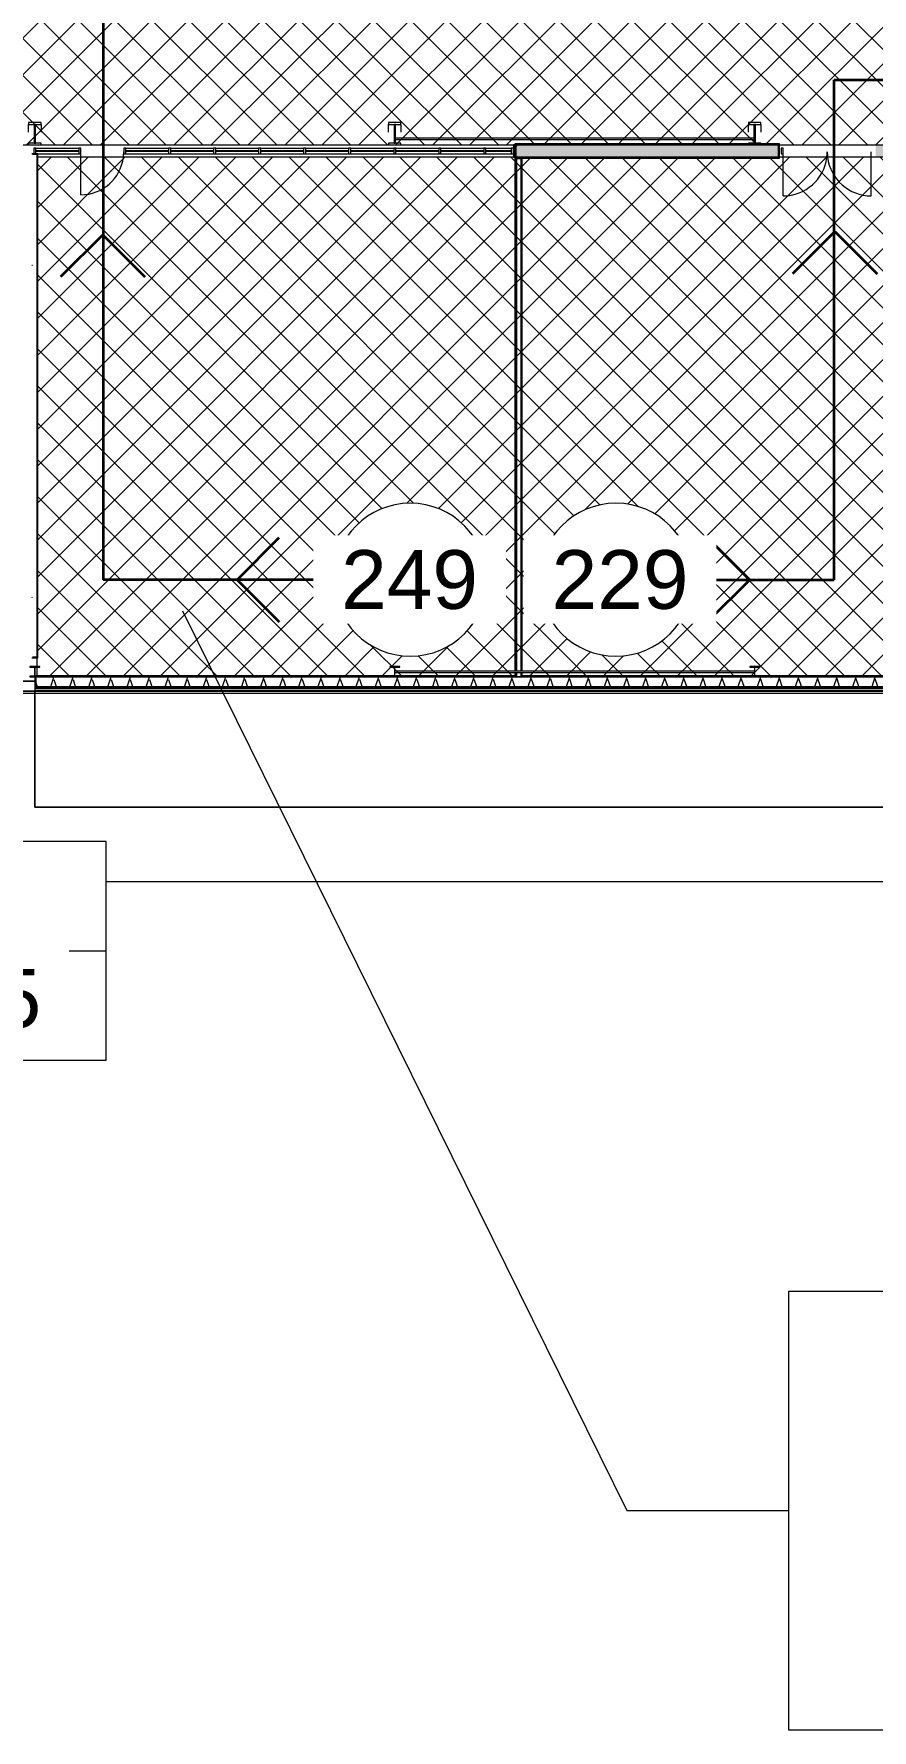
# Model space of a CAD drawing. Header units: inches. Extents: x -1442 to 61540, y -36095 to 93.
# Drawn here: x 58492 to 59166, y -23634 to -22270 of the extents above; entities that cross this region are included whole.
import ezdxf

# ---------------------------------------------------------------- set-up
doc = ezdxf.new("R2010")
doc.units = ezdxf.units.IN
doc.header["$MEASUREMENT"] = 0
for name, color, linetype, lineweight in [('A-DETL', 90, 'Continuous', 9), ('A-DETL-GENF', 92, 'Continuous', 9), ('A-DETL-THIN', 151, 'Continuous', 9), ('A-DETL-WIDE', 214, 'Continuous', 15), ('A-DOOR', 31, 'Continuous', 9), ('A-FLOR', 192, 'Continuous', 9), ('A-GLAZ-CURT', 52, 'Continuous', 9), ('A-GLAZ-CWMG', 51, 'Continuous', 9), ('A-WALL', 113, 'Continuous', 9), ('A-WALL-PATT', 111, 'Continuous', 15), ('C-TOPO', 7, 'Continuous', 9), ('G-ANNO-TEXT', 231, 'Continuous', 9), ('I-WALL', 2, 'Continuous', 9), ('L-SITE-WALL', 31, 'Continuous', 9), ('S-BEAM', 12, 'Continuous', 9), ('S-COLS', 52, 'Continuous', 9)]:
    doc.layers.add(name, color=color, linetype=linetype, lineweight=lineweight)
doc.styles.add('Arial_1', font='arial.ttf', dxfattribs={"height": 47.209581})
pattern_1 = [(161.57, (34250.711, 1.92), (-15.3613961, -0.00164304), [0, -109.286, 12.134, 0]), (18.43, (34246.871, 1.92), (-15.3613961, 0.00164304), [0, -109.286, 12.134, 0]), (108.43, (34250.711, 1.92), (7.6769067, -38.40367936), [36.422, -84.998]), (71.57, (34246.871, 1.92), (7.6769067, 38.40367936), [36.422, -84.998])]
pattern_2 = [(0, (34248.79, 0), (122.88, 30.72), [5.069, -87.091, 5.069, -87.091, -491.52]), (0, (34248.79, 0), (122.88, 30.72), [-184.32, 5.069, -179.251, 5.069, -87.091, -215.04]), (0, (34248.79, 0), (122.88, 30.72), [-460.8, 5.069, -56.371, 5.069, -148.531]), (120, (34294.87, 15.36), (-88.0443, 91.057202), [5.069, -87.091, 5.069, -87.091, -491.52]), (120, (34294.87, 15.36), (-88.0443, 91.057202), [-184.32, 5.069, -179.251, 5.069, -87.091, -215.04]), (120, (34294.87, 15.36), (-88.0443, 91.057202), [-460.8, 5.069, -56.371, 5.069, -148.531]), (240, (34310.23, 76.8), (-34.8357, -121.777202), [5.069, -87.091, 5.069, -87.091, -491.52]), (240, (34310.23, 76.8), (-34.8357, -121.777202), [-184.32, 5.069, -179.251, 5.069, -87.091, -215.04]), (240, (34310.23, 76.8), (-34.8357, -121.777202), [-460.8, 5.069, -56.371, 5.069, -148.531])]
pattern_3 = [(45, (34248.79, 0), (-14.849242, 14.849242), []), (135, (34248.79, 0), (-14.849242, -14.849242), [])]

# ---------------------------------------------------------------- blocks, each defined once
blk = doc.blocks.new('Struct_Xcel_Sports Complex_rvt-2-Life Safety Plan')
at = {"layer": 'A-FLOR', "color": 7}
blk.add_line((24244, -22790.8), (24137.7, -22790.8), dxfattribs=at)
at = {"layer": 'L-SITE-WALL', "color": 7}
for p, q in [((24137.7, -22790.8), (24244, -22790.8)), ((25110.3, -22798.8), (23375.3, -22798.8))]:
    blk.add_line(p, q, dxfattribs=at)
blk = doc.blocks.new('W-Wide Flange-Column - B2_E-V10-Life Safety Plan')
at = {"layer": 'S-COLS', "lineweight": 13}
for p, q in [((-1.7, 4.1), (-4, 4.1)), ((-4, 4.1), (-4, 3.7)), ((-4, 3.7), (-1.7, 3.7)), ((4, 4.1), (-1.7, 4.1)), ((-1.7, 3.7), (-0.8, 3.7)), ((-0.1, 3), (-0.1, -3)), ((0.1, -3), (0.1, 3)), ((0.8, 3.7), (4, 3.7)), ((4, 3.7), (4, 4.1)), ((-1.7, -3.7), (-4, -3.7)), ((-4, -3.7), (-4, -4.1)), ((-4, -4.1), (-1.7, -4.1)), ((-0.8, -3.7), (-1.7, -3.7)), ((-1.7, -4.1), (4, -4.1)), ((4, -3.7), (0.8, -3.7)), ((4, -4.1), (4, -3.7))]:
    blk.add_line(p, q, dxfattribs=at)
for centre, start, end in [((-0.8, 3), 0, 90), ((0.8, 3), 90, 180), ((-0.8, -3), 270, 0), ((0.8, -3), 180, 270)]:
    blk.add_arc(centre, 0.691, start, end, dxfattribs=at)
blk = doc.blocks.new('W-Wide Flange-Column - B2_E-V11-Life Safety Plan')
at = {"layer": 'S-COLS', "lineweight": 13}
for p, q in [((4, 4.1), (-4, 4.1)), ((-4, 4.1), (-4, 3.7)), ((-4, 3.7), (-0.8, 3.7)), ((-0.1, 3), (-0.1, 0.3)), ((-0.1, 0.1), (-0.1, -3)), ((0.1, 0.7), (0.1, 3)), ((0.8, 3.7), (4, 3.7)), ((4, 3.7), (4, 4.1)), ((-0.8, -3.7), (-4, -3.7)), ((-4, -3.7), (-4, -4.1)), ((-4, -4.1), (4, -4.1)), ((0.1, -3), (0.1, -0.3)), ((4, -3.7), (0.8, -3.7)), ((4, -4.1), (4, -3.7))]:
    blk.add_line(p, q, dxfattribs=at)
for centre, start, end in [((-0.8, 3), 0, 90), ((0.8, 3), 90, 180), ((-0.8, -3), 270, 0), ((0.8, -3), 180, 270)]:
    blk.add_arc(centre, 0.691, start, end, dxfattribs=at)
blk = doc.blocks.new('W-Wide Flange-Column - B2_E-V16-Life Safety Plan')
at = {"layer": 'S-COLS', "lineweight": 13}
for p, q in [((4, 4.1), (-4, 4.1)), ((-4, 4.1), (-4, 3.7)), ((-4, 3.7), (-0.8, 3.7)), ((-0.1, 3), (-0.1, 0.7)), ((0.1, 0.3), (0.1, 3)), ((0.1, -3), (0.1, 0.1)), ((0.8, 3.7), (4, 3.7)), ((4, 3.7), (4, 4.1)), ((-0.8, -3.7), (-4, -3.7)), ((-4, -3.7), (-4, -4.1)), ((-4, -4.1), (4, -4.1)), ((-0.1, -0.2), (-0.1, -3)), ((4, -3.7), (0.8, -3.7)), ((4, -4.1), (4, -3.7))]:
    blk.add_line(p, q, dxfattribs=at)
for centre, start, end in [((-0.8, 3), 0, 90), ((0.8, 3), 90, 180), ((-0.8, -3), 270, 0), ((0.8, -3), 180, 270)]:
    blk.add_arc(centre, 0.691, start, end, dxfattribs=at)
blk = doc.blocks.new('columns and girder2 - one-V23-Life Safety Plan')
at = {"layer": 'S-BEAM', "lineweight": 13}
for p, q in [((-5, -1.2), (-5, -2)), ((-5, -2), (5, -2)), ((0.6, -2), (-0.6, -2)), ((-0.6, -2), (-0.6, -17)), ((0.6, -4.8), (0.6, -2)), ((0.6, -17), (0.6, -5.7)), ((5, -2), (5, -1.2)), ((5, -17), (-5, -17)), ((-5, -17), (-5, -18.5)), ((-5, -18.5), (5, -18.5)), ((-0.6, -17), (0.6, -17)), ((5, -18.5), (5, -17)), ((5, -1204.9), (-5, -1204.9)), ((-5, -1204.9), (-5, -1206.4)), ((-5, -1206.4), (5, -1206.4)), ((0.6, -1206.4), (-0.6, -1206.4)), ((-0.6, -1206.4), (-0.6, -1224.3)), ((0.6, -1215.2), (0.6, -1206.4)), ((5, -1206.4), (5, -1204.9)), ((5, -1224.3), (-5, -1224.3)), ((-5, -1224.3), (-5, -1225)), ((-0.6, -1224.3), (0.6, -1224.3)), ((0.6, -1224.3), (0.6, -1216.2)), ((5, -1225), (5, -1224.3))]:
    blk.add_line(p, q, dxfattribs=at)
at = {"layer": 'S-BEAM'}
for p, q in [((-5, -17), (-5, -10.7)), ((5, -10.7), (5, -17)), ((-5, -1212), (-5, -1206.4)), ((5, -1206.4), (5, -1212))]:
    blk.add_line(p, q, dxfattribs=at)
blk = doc.blocks.new('columns and girder2 - one-V24-Life Safety Plan')
at = {"layer": 'S-BEAM', "lineweight": 13}
for p, q in [((5, -0.5), (-5, -0.5)), ((-5, -0.5), (-5, -2)), ((-5, -2), (5, -2)), ((0.6, -2), (-0.6, -2)), ((-0.6, -2), (-0.6, -4.7)), ((-0.6, -5.7), (-0.6, -17)), ((0.6, -17), (0.6, -2)), ((5, -2), (5, -0.5)), ((5, -17), (-5, -17)), ((-5, -17), (-5, -18.5)), ((-5, -18.5), (5, -18.5)), ((-0.6, -17), (0.6, -17)), ((5, -18.5), (5, -17)), ((5, -1204.9), (-5, -1204.9)), ((-5, -1204.9), (-5, -1206.4)), ((-5, -1206.4), (5, -1206.4)), ((0.6, -1206.4), (-0.6, -1206.4)), ((-0.6, -1206.4), (-0.6, -1215.2)), ((0.6, -1224.3), (0.6, -1206.4)), ((5, -1206.4), (5, -1204.9)), ((5, -1224.3), (-5, -1224.3)), ((-5, -1224.3), (-5, -1225)), ((-0.6, -1216.2), (-0.6, -1224.3)), ((-0.6, -1224.3), (0.6, -1224.3)), ((5, -1225), (5, -1224.3))]:
    blk.add_line(p, q, dxfattribs=at)
at = {"layer": 'S-BEAM'}
for p, q in [((-5, -17), (-5, -10.7)), ((5, -10.7), (5, -17)), ((-5, -1212), (-5, -1206.4)), ((5, -1206.4), (5, -1212))]:
    blk.add_line(p, q, dxfattribs=at)
blk = doc.blocks.new('columns and girder2 - one-V25-Life Safety Plan')
at = {"layer": 'S-BEAM', "lineweight": 13}
for p, q in [((5, -0.5), (-5, -0.5)), ((-5, -0.5), (-5, -2)), ((-5, -2), (5, -2)), ((0.6, -2), (-0.6, -2)), ((-0.6, -2), (-0.6, -17)), ((0.6, -17), (0.6, -2)), ((5, -2), (5, -0.5)), ((5, -17), (-5, -17)), ((-5, -17), (-5, -18.5)), ((-5, -18.5), (5, -18.5)), ((-0.6, -17), (0.6, -17)), ((5, -18.5), (5, -17)), ((5, -1204.9), (-5, -1204.9)), ((-5, -1204.9), (-5, -1206.4)), ((-5, -1206.4), (5, -1206.4)), ((0.6, -1206.4), (-0.6, -1206.4)), ((-0.6, -1206.4), (-0.6, -1224.3)), ((0.6, -1224.3), (0.6, -1206.4)), ((5, -1206.4), (5, -1204.9)), ((5, -1224.3), (-5, -1224.3)), ((-5, -1224.3), (-5, -1225)), ((-0.6, -1224.3), (0.6, -1224.3)), ((5, -1225), (5, -1224.3))]:
    blk.add_line(p, q, dxfattribs=at)
at = {"layer": 'S-BEAM'}
for p, q in [((-5, -17), (-5, -10.7)), ((5, -10.7), (5, -17)), ((-5, -1212), (-5, -1206.4)), ((5, -1206.4), (5, -1212))]:
    blk.add_line(p, q, dxfattribs=at)
blk = doc.blocks.new('System Panel - Interior Glazing-1259709-Life Safety Plan')
at = {"layer": 'A-GLAZ-CURT'}
for p, q in [((10.1875, -0.5625), (-10.1875, -0.5625)), ((-10.1875, -0.5625), (-10.1875, -0.9375)), ((-10.1875, -0.9375), (10.1875, -0.9375)), ((10.1875, -0.9375), (10.1875, -0.5625))]:
    blk.add_line(p, q, dxfattribs=at)
blk = doc.blocks.new('System Panel - Interior Glazing-1220293-Life Safety Plan')
at = {"layer": 'A-GLAZ-CURT'}
for p, q in [((17.21875, -0.5625), (-17.21875, -0.5625)), ((-17.21875, -0.5625), (-17.21875, -0.9375)), ((-17.21875, -0.9375), (17.21875, -0.9375)), ((17.21875, -0.9375), (17.21875, -0.5625))]:
    blk.add_line(p, q, dxfattribs=at)
blk = doc.blocks.new('Door_Single_Storefront - one-1371404-Life Safety Plan')
at = {"layer": 'A-DOOR'}
for p, q in [((-17.2, -4.3), (-17.2, 0)), ((-17.2, -34.4), (-17.2, -4.3))]:
    blk.add_line(p, q, dxfattribs=at)
for start, end in [(352.8476, 0), (270, 352.8476)]:
    blk.add_arc((-17.2, 0), 34.4, start, end, dxfattribs=at)
blk = doc.blocks.new('Rectangular Mullion - Interior 1_75_ x 4_5_-1259707-Life Safety Plan')
at = {"layer": 'A-GLAZ-CWMG'}
for p, q in [((24606.6, -22362.3), (24627, -22362.3)), ((24606.6, -22366.8), (24627, -22366.8))]:
    blk.add_line(p, q, dxfattribs=at)
blk = doc.blocks.new('Rectangular Mullion - Interior 1_75_ x 4_5_-1179494-Life Safety Plan')
at = {"layer": 'A-GLAZ-CWMG'}
for p, q in [((24570.5, -22362.3), (24604.9, -22362.3)), ((24570.5, -22366.8), (24604.9, -22366.8))]:
    blk.add_line(p, q, dxfattribs=at)
blk = doc.blocks.new('Rectangular Mullion - Interior 1_75_ x 4_5_-1305206-Life Safety Plan')
at = {"layer": 'A-GLAZ-CWMG'}
for p, q in [((24317.1, -22362.3), (24351.6, -22362.3)), ((24317.1, -22366.8), (24351.6, -22366.8))]:
    blk.add_line(p, q, dxfattribs=at)
blk = doc.blocks.new('Rectangular Mullion - Interior 1_75_ x 4_5_-1305207-Life Safety Plan')
at = {"layer": 'A-GLAZ-CWMG'}
for p, q in [((24244.8, -22362.3), (24279.2, -22362.3)), ((24246.3, -22366.8), (24279.2, -22366.8))]:
    blk.add_line(p, q, dxfattribs=at)
blk = doc.blocks.new('Rectangular Mullion - Interior 1_75_ x 4_5_-1220298-Life Safety Plan')
at = {"layer": 'A-GLAZ-CWMG'}
for p, q in [((0, 3), (-1.75, 3)), ((-1.75, 3), (-1.75, -1.5)), ((0, -1.5), (0, 3)), ((-1.75, -1.5), (0, -1.5))]:
    blk.add_line(p, q, dxfattribs=at)
blk = doc.blocks.new('Rectangular Mullion - Interior 1_75_ x 4_5_-1220290-Life Safety Plan')
at = {"layer": 'A-GLAZ-CWMG'}
for p, q in [((-0.875, 3), (0.875, 3)), ((-0.875, -1.5), (-0.875, 3)), ((0.875, 3), (0.875, -1.5)), ((0.875, -1.5), (-0.875, -1.5))]:
    blk.add_line(p, q, dxfattribs=at)
blk = doc.blocks.new('Round Bar - 1_-1257056-Life Safety Plan')
at = {"layer": 'S-BEAM'}
for p, q in [((24678.6, -22354.3), (24533.4, -22354.3)), ((24533.4, -22355.3), (24678.6, -22355.3))]:
    blk.add_line(p, q, dxfattribs=at)
for start_param, end_param in [(0, 3.141593), (3.141593, 6.283185)]:
    blk.add_ellipse((24533.4, -22354.8), major_axis=(0, 0.5), ratio=0.73532, start_param=start_param, end_param=end_param, dxfattribs=at)
blk = doc.blocks.new('Round Bar - 1_-1257174-Life Safety Plan')
at = {"layer": 'S-BEAM'}
for p, q in [((24822.9, -22354.3), (24677.6, -22354.3)), ((24677.7, -22355.3), (24822.9, -22355.3))]:
    blk.add_line(p, q, dxfattribs=at)
for start_param, end_param in [(0, 3.141593), (3.141593, 6.283185)]:
    blk.add_ellipse((24822.9, -22354.8), major_axis=(0, 0.5), ratio=0.73532, start_param=start_param, end_param=end_param, dxfattribs=at)
blk = doc.blocks.new('Round Bar - 1_-1264636-Life Safety Plan')
at = {"layer": 'S-BEAM'}
for p, q in [((24678.9, -22782.9), (24533.3, -22782.9)), ((24533.3, -22783.9), (24678.9, -22783.9))]:
    blk.add_line(p, q, dxfattribs=at)
for centre, start_param, end_param in [((24533.3, -22783.4), 0, 3.141593), ((24533.3, -22783.4), 3.141593, 6.283185), ((24822.9, -22783.4), 3.926991, 5.497787)]:
    blk.add_ellipse(centre, major_axis=(0, 0.5), ratio=0.440323, start_param=start_param, end_param=end_param, dxfattribs=at)
blk = doc.blocks.new('Round Bar - 1_-1264677-Life Safety Plan')
at = {"layer": 'S-BEAM'}
for p, q in [((24822.9, -22782.9), (24677.3, -22782.9)), ((24677.3, -22783.9), (24822.9, -22783.9))]:
    blk.add_line(p, q, dxfattribs=at)
for centre, start_param, end_param in [((24533.4, -22783.4), 0.785398, 2.356194), ((24822.9, -22783.4), 0, 3.141593), ((24822.9, -22783.4), 3.141593, 6.283185)]:
    blk.add_ellipse(centre, major_axis=(0, 0.5), ratio=0.440323, start_param=start_param, end_param=end_param, dxfattribs=at)
blk = doc.blocks.new('Door_Single_Storefront - one-1371410-Life Safety Plan')
at = {"layer": 'A-DOOR'}
for p, q in [((-17.65625, -4.25), (-17.65625, 0)), ((-17.65625, -35.3125), (-17.65625, -4.25))]:
    blk.add_line(p, q, dxfattribs=at)
for start, end in [(353.02481881, 0), (270, 353.02481881)]:
    blk.add_arc((-17.65625, 0), 35.3125, start, end, dxfattribs=at)
blk = doc.blocks.new('Rectangular Mullion - Interior 1_75_ x 4_5_-1318283-Life Safety Plan')
at = {"layer": 'A-GLAZ-CWMG'}
for p, q in [((0, 1.5), (-1.75, 1.5)), ((-1.75, 1.5), (-1.75, -3)), ((0, -3), (0, 1.5)), ((-1.75, -3), (0, -3))]:
    blk.add_line(p, q, dxfattribs=at)
blk = doc.blocks.new('Door_Single_Storefront - one-1371411-Life Safety Plan')
at = {"layer": 'A-DOOR'}
for p, q in [((-17.65625, 35.3125), (-17.65625, 4.25)), ((-17.65625, 4.25), (-17.65625, 0))]:
    blk.add_line(p, q, dxfattribs=at)
for start, end in [(6.97518119, 90), (360, 6.97518119)]:
    blk.add_arc((-17.65625, 0), 35.3125, start, end, dxfattribs=at)

msp = doc.modelspace()

# ---------------------------------------------------------------- hatches: boundary and pattern name
at = {"layer": 'A-DETL-GENF'}
h = msp.add_hatch(dxfattribs=at)
h.set_pattern_fill('FP_13', color=8, style=0, pattern_type=2)
h.set_pattern_definition(pattern_3)
h.paths.add_polyline_path([(59946.1, -22359.6), (60520.2, -22359.6), (60520.2, -21134.2), (57040.1, -21134.3), (57040.2, -22359.6), (59872, -22359.6)], flags=0)
h.paths.add_polyline_path([(59071.1, -22354.8), (59071.1, -22354.8), (59071.3, -22354.8)], flags=0)
h.paths.add_polyline_path([(57913.1, -22354.8), (57913.1, -22354.8), (57913.3, -22354.8)], flags=0)
h.paths.add_polyline_path([(58926.6, -22354.4), (58926.6, -22354.4), (58926.9, -22354.4)], flags=0)
h.paths.add_polyline_path([(57768.6, -22354.4), (57768.6, -22354.4), (57768.9, -22354.4)], flags=0)
h.paths.add_polyline_path([(57816, -22354.4), (57816, -22354.4), (57819.3, -22354.4)], flags=0)
h.paths.add_polyline_path([(57045.1, -21748.6), (57045.1, -21748.6), (57045.1, -21747.3)], flags=0)
h.paths.add_polyline_path([(57741.9, -21138.8), (57741.9, -21138.8), (57744.9, -21138.8)], flags=0)
h.paths.add_polyline_path([(57798.1, -21138.3), (57798.1, -21138.3), (57798.6, -21138.3)], flags=0)
h = msp.add_hatch(dxfattribs=at)
h.set_pattern_fill('FP_13', color=8, style=0, pattern_type=2)
h.set_pattern_definition(pattern_3)
h.paths.add_polyline_path([(58878.8, -22787.3), (59214.1, -22787.3), (59214.1, -22369.6), (58494.4, -22369.6), (58494.4, -22787.3), (58871.8, -22787.3)], flags=0)
h.paths.add_polyline_path([(58782.4, -22783.2), (58782.3, -22783.2), (58797.7, -22783.2)], flags=0)
h.paths.add_polyline_path([(58797.5, -22770.7), (58792, -22770.7), (58786.2, -22770.2), (58779.2, -22768.7), (58774.5, -22767.3), (58770.6, -22765.8), (58765.6, -22763.4), (58760.6, -22760.5), (58756.4, -22757.4), (58752.2, -22753.7), (58748.4, -22749.7), (58745, -22745.4), (58741.9, -22740.8), (58739.3, -22736), (58737.1, -22730.9), (58735.4, -22725.6), (58734.2, -22720.3), (58733.5, -22714.8), (58733.2, -22709.3), (58733.5, -22703.8), (58734.2, -22698.3), (58735.4, -22692.9), (58737.1, -22687.7), (58739.3, -22682.6), (58741.9, -22677.7), (58745, -22673.1), (58748.4, -22668.8), (58752.2, -22664.8), (58756.4, -22661.2), (58760.8, -22657.9), (58765.6, -22655.1), (58770.6, -22652.7), (58775.7, -22650.8), (58781, -22649.3), (58786.5, -22648.3), (58792, -22647.8), (58797.5, -22647.8), (58803, -22648.3), (58808.4, -22649.3), (58813.7, -22650.8), (58818.9, -22652.7), (58823.9, -22655.1), (58828.6, -22657.9), (58833.1, -22661.2), (58837.2, -22664.8), (58841, -22668.8), (58844.5, -22673.1), (58847.5, -22677.7), (58850.1, -22682.6), (58852.3, -22687.7), (58854, -22692.9), (58855.2, -22698.3), (58856, -22703.8), (58856.2, -22709.3), (58856, -22714.8), (58855.2, -22720.3), (58854, -22725.6), (58852.3, -22730.9), (58850.1, -22736), (58847.5, -22740.8), (58844.5, -22745.4), (58841, -22749.7), (58837.2, -22753.7), (58833.1, -22757.4), (58828.6, -22760.6), (58823.9, -22763.4), (58818.9, -22765.8), (58813.7, -22767.8), (58808.4, -22769.2), (58803, -22770.2), (58797.7, -22770.7)], flags=0)
h.paths.add_polyline_path([(58962.9, -22770.7), (58957.3, -22770.7), (58951.8, -22770.2), (58945.9, -22769.1), (58939.9, -22767.3), (58935.9, -22765.8), (58930.9, -22763.4), (58926.2, -22760.6), (58921.7, -22757.4), (58917.6, -22753.7), (58913.8, -22749.7), (58910.3, -22745.4), (58907.3, -22740.8), (58904.7, -22736), (58902.5, -22730.9), (58900.8, -22725.6), (58899.6, -22720.3), (58898.8, -22714.8), (58898.6, -22709.3), (58898.8, -22703.8), (58899.6, -22698.3), (58900.8, -22692.9), (58902.5, -22687.7), (58904.7, -22682.6), (58907.3, -22677.7), (58910.3, -22673.1), (58913.8, -22668.8), (58917.6, -22664.8), (58921.7, -22661.2), (58926.2, -22657.9), (58930.9, -22655.1), (58935.9, -22652.7), (58941.1, -22650.8), (58946.4, -22649.3), (58951.8, -22648.3), (58957.3, -22647.8), (58962.9, -22647.8), (58968.3, -22648.3), (58973.8, -22649.3), (58979.1, -22650.8), (58984.3, -22652.7), (58989.2, -22655.1), (58994, -22657.9), (58998.4, -22661.2), (59002.6, -22664.8), (59006.4, -22668.8), (59009.8, -22673.1), (59012.9, -22677.7), (59015.5, -22682.6), (59017.7, -22687.7), (59019.4, -22692.9), (59020.6, -22698.3), (59021.3, -22703.8), (59021.6, -22709.3), (59021.3, -22714.8), (59020.6, -22720.3), (59019.4, -22725.6), (59017.7, -22730.9), (59015.5, -22736), (59012.9, -22740.8), (59009.8, -22745.4), (59006.4, -22749.7), (59002.6, -22753.7), (58998.4, -22757.4), (58994, -22760.6), (58989.2, -22763.4), (58982.9, -22766.3), (58979.1, -22767.8), (58973.8, -22769.2), (58968.3, -22770.2), (58964.4, -22770.6)], flags=0)
at = {"layer": 'A-WALL-PATT', "lineweight": 9}
h = msp.add_hatch(dxfattribs=at)
h.set_pattern_fill('FP_5', color=256, style=0, pattern_type=2)
h.set_pattern_definition(pattern_1)
h.paths.add_polyline_path([(59946.1, -22369.6), (59987.6, -22369.6), (59987.6, -22359.6), (59812.3, -22359.6), (59812.3, -22369.6), (59872, -22369.6)], flags=0)
h.paths.add_polyline_path([(59427.5, -22369.6), (59730.3, -22369.6), (59730.3, -22359.6), (59410.3, -22359.6), (59410.3, -22369.6), (59423.3, -22369.6)], flags=0)
h.paths.add_polyline_path([(59214.1, -22369.6), (59366.8, -22369.6), (59366.8, -22359.6), (59169.1, -22359.6), (59169.1, -22369.6)], flags=0)
h.paths.add_polyline_path([(59090.9, -22369.6), (59090.9, -22359.6), (58879.6, -22359.6), (58879.6, -22369.6), (59057, -22369.6)], flags=0)
h.paths.add_polyline_path([(57047.4, -22369.6), (57047.4, -22359.6), (57030.2, -22359.6), (57030.2, -22369.6), (57040.1, -22369.6)], flags=0)
h = msp.add_hatch(dxfattribs=at)
h.set_pattern_fill('FP_4', color=256, style=0, pattern_type=2)
h.set_pattern_definition(pattern_2)
h.paths.add_polyline_path([(58490.9, -22516.9), (58490.9, -22367.4), (58494.4, -22367.4), (58494.4, -22366.8), (58490.3, -22366.8), (58490.3, -22516.9)], flags=0)
h = msp.add_hatch(dxfattribs=at)
h.set_pattern_fill('FP_4', color=256, style=0, pattern_type=2)
h.set_pattern_definition(pattern_2)
h.paths.add_polyline_path([(58494.4, -22772.1), (58494.4, -22772.1), (58494.4, -22771.4), (58490.9, -22771.4), (58490.9, -22687.1), (58490.3, -22687.1), (58490.3, -22772.1), (58493.6, -22772.1)], flags=0)
h = msp.add_hatch(dxfattribs=at)
h.set_pattern_fill('FP_5', color=256, style=0, pattern_type=2)
h.set_pattern_definition(pattern_1)
h.paths.add_polyline_path([(58497.2, -22795.3), (59322.1, -22795.2), (59322.1, -22787.3), (58493.6, -22787.3), (58493.6, -22795.3)], flags=0)
h = msp.add_hatch(dxfattribs=at)
h.set_pattern_fill('FP_7', color=256, style=0, pattern_type=2)
h.set_pattern_definition([(0, (34248.79, 0), (0, 48), []), (90, (34248.79, 0), (-48, 3e-15), [])])
h.paths.add_polyline_path([(58493.6, -22796.8), (59322.1, -22796.8), (59322.1, -22795.8), (58493.6, -22795.8)], flags=0)

# ---------------------------------------------------------------- linework, layer by layer
at = {"layer": 'A-DETL', "lineweight": 35}
for p, q in [((58547.6, -22224.1), (58547.6, -22709.3)), ((59135.6, -22709.3), (59135.6, -22307.3)), ((59135.6, -22307.3), (60200.9, -22307.3)), ((58547.3, -22431.8), (58513.3, -22465.8)), ((58547.3, -22431.8), (58581.2, -22465.8)), ((59136.2, -22429.3), (59102.2, -22463.3)), ((59136.2, -22429.3), (59170.1, -22463.3)), ((58655.4, -22709.3), (58689.3, -22675.3)), ((59067.7, -22709.3), (59033.7, -22675.3)), ((58733.2, -22709.3), (58547.6, -22709.3)), ((58655.4, -22709.3), (58689.3, -22743.2)), ((59021.6, -22709.3), (59135.6, -22709.3)), ((59067.7, -22709.3), (59033.7, -22743.2))]:
    msp.add_line(p, q, dxfattribs=at)
at = {"layer": 'A-DETL'}
msp.add_line((57040.1, -22359.6), (59990.2, -22359.6), dxfattribs=at)
at = {"layer": 'A-DETL-THIN'}
for p, q in [((59214.1, -22369.6), (58494.4, -22369.6)), ((58494.4, -22369.6), (58494.4, -22787.3)), ((58494.4, -22787.3), (59214.1, -22787.3)), ((58550.1, -22919.8), (58330.3, -22919.8)), ((58550.1, -23095.6), (58550.1, -22919.8)), ((58330.3, -23095.6), (58550.1, -23095.6))]:
    msp.add_line(p, q, dxfattribs=at)
for centre, start, end in [((58794.7, -22709.3), 0, 180), ((58960.1, -22709.3), 0, 180), ((58794.7, -22709.3), 180, 0), ((58960.1, -22709.3), 180, 0)]:
    msp.add_arc(centre, 61.5, start, end, dxfattribs=at)
at = {"layer": 'A-DETL-WIDE'}
msp.add_line((58330.3, -23007.7), (58550.1, -23007.7), dxfattribs=at)
at = {"layer": 'A-WALL'}
for p, q in [((58494.4, -22367.4), (58490.9, -22367.4)), ((58494.4, -22367.4), (58494.4, -22771.4)), ((58879.6, -22359.6), (58879.6, -22369.6)), ((58879.6, -22359.6), (59090.9, -22359.6)), ((58884.8, -22369.6), (59090.9, -22369.6)), ((59090.9, -22369.6), (59090.9, -22359.6)), ((58879.4, -22370.2), (58879.4, -22782.9)), ((58884.2, -22370.2), (58879.4, -22370.2)), ((58883.6, -22370.8), (58880.1, -22370.8)), ((58880.1, -22370.8), (58880.1, -22782.9)), ((58883.6, -22370.8), (58883.6, -22782.9)), ((58884.2, -22370.2), (58884.2, -22782.9)), ((58490.9, -22771.4), (58494.4, -22771.4)), ((58493.6, -22787.3), (58493.6, -22796.8)), ((58778.2, -22787.3), (58496.7, -22787.3)), ((59067.7, -22787.3), (58786.2, -22787.3)), ((58878.8, -22786.6), (58878.8, -22787.3)), ((58879.4, -22783.9), (58879.4, -22787.3)), ((58880.1, -22783.9), (58880.1, -22787.3)), ((58883.6, -22783.9), (58883.6, -22787.3)), ((58884.2, -22783.9), (58884.2, -22787.3)), ((58884.8, -22786.6), (58884.8, -22787.3)), ((59322.1, -22787.3), (59075.7, -22787.3)), ((59322.9, -22796.8), (58492.8, -22796.8)), ((59322.9, -22798.3), (58492.8, -22798.3)), ((59322.1, -22795.3), (58493.6, -22795.3)), ((59322.1, -22795.8), (58493.6, -22795.8))]:
    msp.add_line(p, q, dxfattribs=at)
at = {"layer": 'A-WALL', "lineweight": 15}
for p, q in [((58492.8, -22787.3), (58492.8, -22798.6)), ((58781.9, -22786.6), (58493, -22786.6)), ((58878.8, -22786.6), (58782.5, -22786.6)), ((59071.4, -22786.6), (58884.8, -22786.6)), ((59214.1, -22786.6), (59072, -22786.6)), ((58492.8, -22798.6), (59322.9, -22798.6))]:
    msp.add_line(p, q, dxfattribs=at)
at = {"layer": 'C-TOPO'}
for p, q in [((58203.1, -22798.8), (58492.8, -22798.8)), ((58492.8, -22798.8), (58203.1, -22798.8)), ((58492.8, -22798.8), (58492.8, -22892.1)), ((58492.8, -22892.1), (58492.8, -22798.8)), ((58492.8, -22892.1), (60229.8, -22892.1)), ((60229.8, -22892.1), (58492.8, -22892.1)), ((60194.8, -22952.1), (58550.1, -22952.1)), ((60194.8, -22952.1), (58550.1, -22952.1))]:
    msp.add_line(p, q, dxfattribs=at)
at = {"layer": 'G-ANNO-TEXT', "color": 145}
for p, q in [((58611.5, -22734.3), (58968.8, -23457.9)), ((58968.8, -23457.9), (59099.2, -23457.9))]:
    msp.add_line(p, q, dxfattribs=at)
at = {"layer": 'G-ANNO-TEXT', "color": 145, "flags": 128}
msp.add_lwpolyline([(59099.2, -23281.5), (59749.1, -23281.5), (59749.1, -23634.4), (59099.2, -23634.4)], close=True, dxfattribs=at)
at = {"layer": 'I-WALL', "lineweight": 15}
for p, q in [((58495.1, -22366.8), (58490.3, -22366.8)), ((58495.1, -22772.1), (58495.1, -22366.8)), ((58878.8, -22358.8), (58878.8, -22782.9)), ((59091.7, -22358.8), (58878.8, -22358.8)), ((58884.8, -22369.6), (58878.8, -22369.6)), ((58884.8, -22782.9), (58884.8, -22369.6)), ((59091.7, -22370.3), (59091.7, -22358.8)), ((58878.8, -22370.3), (59091.7, -22370.3)), ((58490.3, -22772.1), (58495.1, -22772.1)), ((58878.8, -22783.9), (58878.8, -22786.6)), ((58884.8, -22786.6), (58884.8, -22783.9))]:
    msp.add_line(p, q, dxfattribs=at)
at = {"layer": 'L-SITE-WALL'}
for p, q in [((59482.7, -22800.8), (56901.1, -22800.8)), ((57624.1, -22798.8), (59359.1, -22798.8))]:
    msp.add_line(p, q, dxfattribs=at)
at = {"layer": 'S-COLS', "lineweight": 13}
for p, q in [((58880.7, -22359.6), (58877.8, -22359.6)), ((58877.8, -22359.6), (58877.8, -22369.6)), ((58877.8, -22369.6), (58880.7, -22369.6)), ((58878.3, -22360.3), (58880.3, -22360)), ((58878.3, -22368.8), (58878.3, -22360.3)), ((58880.3, -22369.1), (58878.3, -22368.8))]:
    msp.add_line(p, q, dxfattribs=at)
for centre, start, end in [((58880.3, -22359.6), 270, 0), ((58880.3, -22369.6), 0, 90)]:
    msp.add_arc(centre, 0.436, start, end, dxfattribs=at)

# ---------------------------------------------------------------- block references
at = {"layer": 'A-DOOR'}
for name, p in [('Door_Single_Storefront - one-1371404-Life Safety Plan', (58547, -22365.3)), ('Door_Single_Storefront - one-1371410-Life Safety Plan', (59112.3, -22365.3))]:
    msp.add_blockref(name, p, dxfattribs=at)
at = {"layer": 'A-DOOR', "rotation": 180}
msp.add_blockref('Door_Single_Storefront - one-1371411-Life Safety Plan', (59147.7, -22365.3), dxfattribs=at)
at = {"layer": 'A-GLAZ-CURT', "rotation": 180}
for name, p in [('System Panel - Interior Glazing-1220293-Life Safety Plan', (58510.8, -22365.3)), ('System Panel - Interior Glazing-1220293-Life Safety Plan', (58583.2, -22365.3)), ('System Panel - Interior Glazing-1220293-Life Safety Plan', (58619.3, -22365.3)), ('System Panel - Interior Glazing-1220293-Life Safety Plan', (58655.5, -22365.3)), ('System Panel - Interior Glazing-1220293-Life Safety Plan', (58691.7, -22365.3)), ('System Panel - Interior Glazing-1220293-Life Safety Plan', (58727.9, -22365.3)), ('System Panel - Interior Glazing-1220293-Life Safety Plan', (58764.1, -22365.3)), ('System Panel - Interior Glazing-1220293-Life Safety Plan', (58800.3, -22365.3)), ('System Panel - Interior Glazing-1220293-Life Safety Plan', (58836.5, -22365.3)), ('System Panel - Interior Glazing-1259709-Life Safety Plan', (58865.6, -22365.3))]:
    msp.add_blockref(name, p, dxfattribs=at)
at = {"layer": 'A-GLAZ-CWMG', "extrusion": (0, 0, -1)}
for p in [(-58492.7, -22365.3), (-58528.9, -22365.3), (-58565.1, -22365.3), (-58601.2, -22365.3), (-58637.4, -22365.3), (-58673.6, -22365.3), (-58709.8, -22365.3), (-58746, -22365.3), (-58782.2, -22365.3), (-58818.4, -22365.3), (-58854.6, -22365.3)]:
    msp.add_blockref('Rectangular Mullion - Interior 1_75_ x 4_5_-1220290-Life Safety Plan', p, dxfattribs=at)
at = {"layer": 'A-GLAZ-CWMG'}
for name, p in [('Rectangular Mullion - Interior 1_75_ x 4_5_-1305207-Life Safety Plan', (34248.8, 0)), ('Rectangular Mullion - Interior 1_75_ x 4_5_-1305206-Life Safety Plan', (34248.8, 0)), ('Rectangular Mullion - Interior 1_75_ x 4_5_-1179494-Life Safety Plan', (34031.7, 0)), ('Rectangular Mullion - Interior 1_75_ x 4_5_-1179494-Life Safety Plan', (34067.9, 0)), ('Rectangular Mullion - Interior 1_75_ x 4_5_-1179494-Life Safety Plan', (34104, 0)), ('Rectangular Mullion - Interior 1_75_ x 4_5_-1179494-Life Safety Plan', (34140.2, 0)), ('Rectangular Mullion - Interior 1_75_ x 4_5_-1179494-Life Safety Plan', (34176.4, 0)), ('Rectangular Mullion - Interior 1_75_ x 4_5_-1179494-Life Safety Plan', (34212.6, 0)), ('Rectangular Mullion - Interior 1_75_ x 4_5_-1179494-Life Safety Plan', (34248.8, 0)), ('Rectangular Mullion - Interior 1_75_ x 4_5_-1259707-Life Safety Plan', (34248.8, 0)), ('Rectangular Mullion - Interior 1_75_ x 4_5_-1220298-Life Safety Plan', (58877.6, -22365.3))]:
    msp.add_blockref(name, p, dxfattribs=at)
at = {"layer": 'A-GLAZ-CWMG', "rotation": 180}
msp.add_blockref('Rectangular Mullion - Interior 1_75_ x 4_5_-1318283-Life Safety Plan', (59092.9, -22365.3), dxfattribs=at)
at = {"layer": 'S-BEAM', "rotation": 180}
for name, p in [('columns and girder2 - one-V25-Life Safety Plan', (58492.7, -22360.1)), ('columns and girder2 - one-V24-Life Safety Plan', (58782.2, -22360.1)), ('columns and girder2 - one-V23-Life Safety Plan', (59071.7, -22360.1))]:
    msp.add_blockref(name, p, dxfattribs=at)
at = {"layer": 'S-BEAM'}
for name in ['Round Bar - 1_-1257056-Life Safety Plan', 'Round Bar - 1_-1257174-Life Safety Plan', 'Round Bar - 1_-1264636-Life Safety Plan', 'Round Bar - 1_-1264677-Life Safety Plan']:
    msp.add_blockref(name, (34248.8, 0), dxfattribs=at)
at = {"layer": 'S-COLS', "rotation": 180}
for name, p in [('W-Wide Flange-Column - B2_E-V10-Life Safety Plan', (58492.7, -22783.2)), ('W-Wide Flange-Column - B2_E-V16-Life Safety Plan', (58782.2, -22783.2)), ('W-Wide Flange-Column - B2_E-V11-Life Safety Plan', (59071.7, -22783.2))]:
    msp.add_blockref(name, p, dxfattribs=at)

# ---------------------------------------------------------------- next in the draw order: texts
at = {"layer": 'G-ANNO-TEXT', "color": 153, "char_height": 47.21, "width": 131.328, "attachment_point": 2, "line_spacing_factor": 0.938532, "style": 'Arial_1', "bg_fill": 3, "box_fill_scale": 1.25, "bg_fill_color": 0, "bg_fill_transparency": 0}
for s, insert in [('249\\P', (58794.1, -22685.5)), ('229\\P', (58963.4, -22685.5)), ('35\\P175\\P', (58442.8, -22948.4))]:
    msp.add_mtext(s, dxfattribs=dict(at, insert=insert))

# ---------------------------------------------------------------- next in the draw order: block references
at = {"color": 250, "lineweight": 5}
msp.add_blockref('Struct_Xcel_Sports Complex_rvt-2-Life Safety Plan', (34248.8, 0), dxfattribs=at)

doc.saveas('drawing.dxf')
